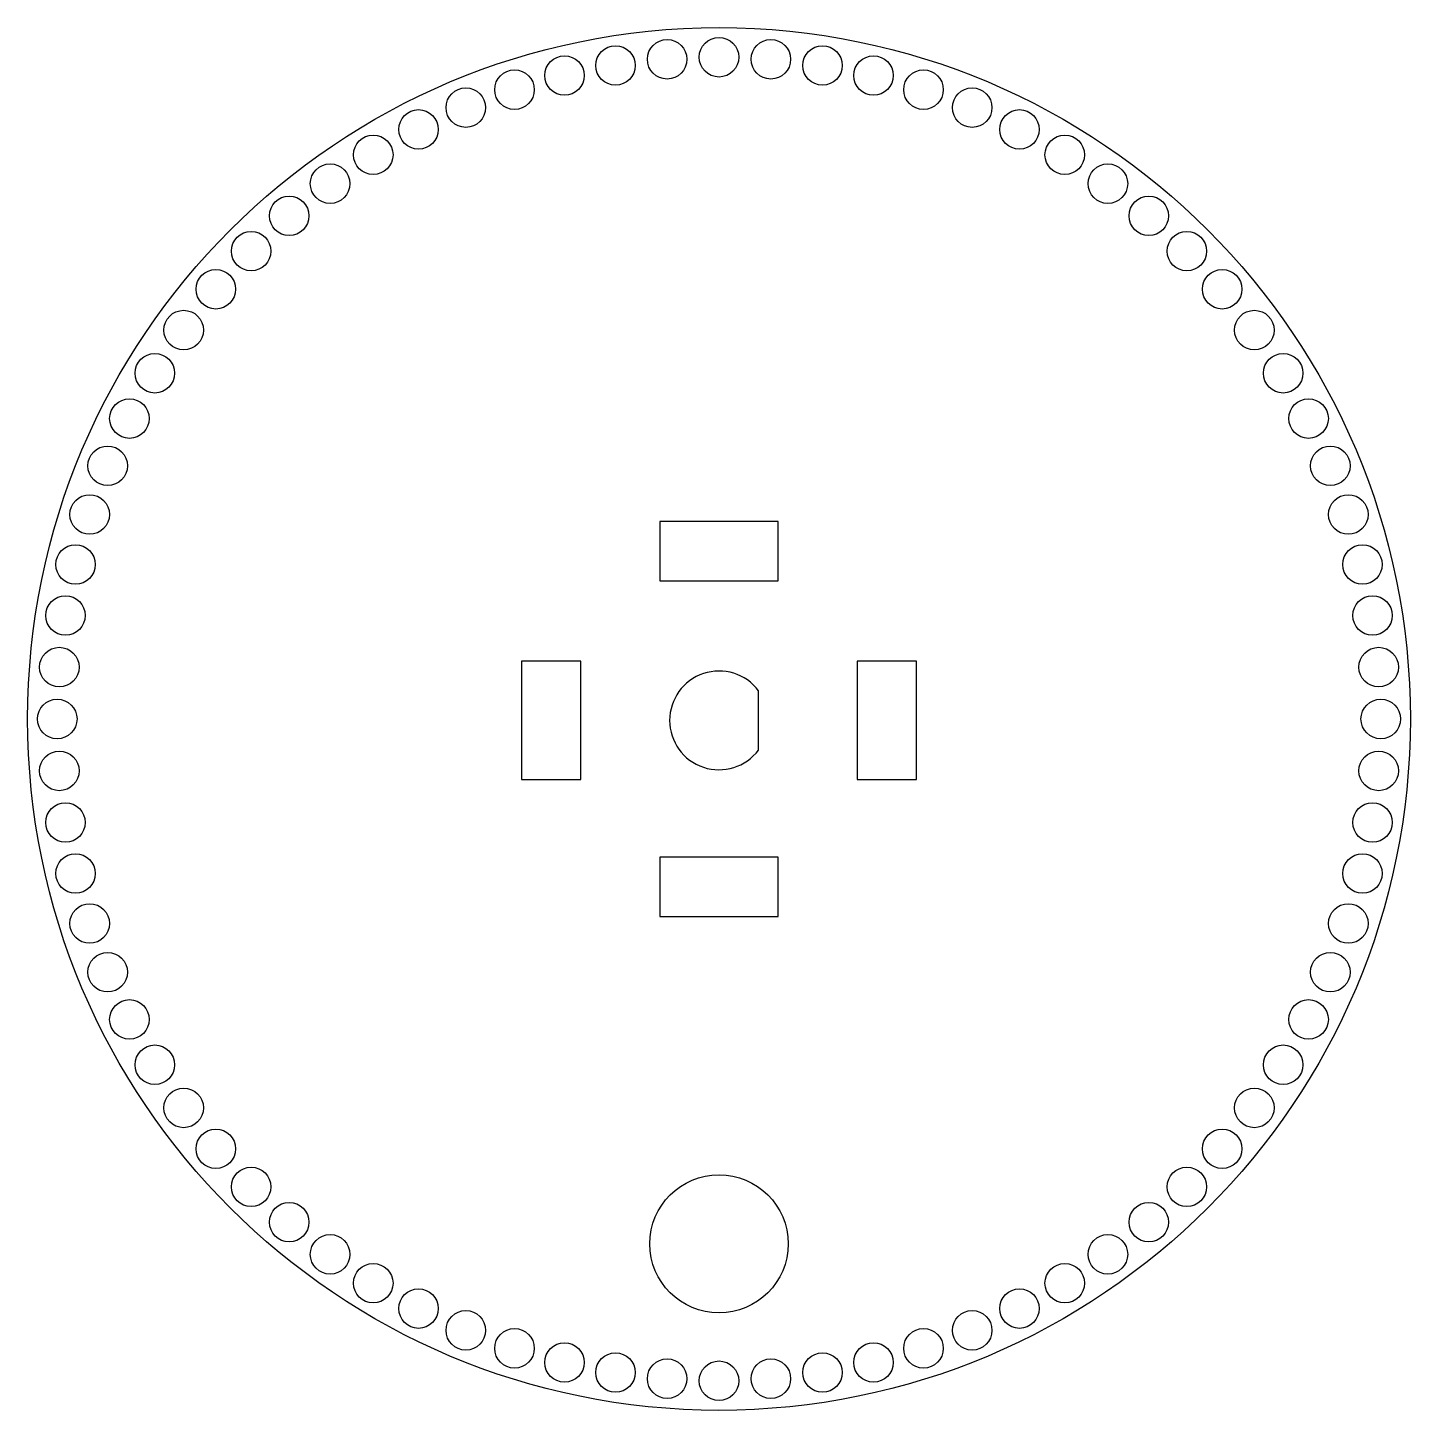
# Model space of a CAD drawing. Header units: millimetres. Extents: x -35 to 35, y -25.9 to 44.1.
import ezdxf

# ---------------------------------------------------------------- set-up
doc = ezdxf.new("R2010")
doc.units = ezdxf.units.MM
doc.layers.get('0').update_dxf_attribs({"linetype": 'CONTINUOUS'})

msp = doc.modelspace()

# ---------------------------------------------------------------- linework, layer by layer
for points in [[(-3, 16.071), (3, 16.071), (3, 19.071), (-3, 19.071)], [(-10, 12), (-10, 6), (-7, 6), (-7, 12)], [(10, 6), (10, 12), (7, 12), (7, 6)], [(-3, 2.071), (-3, -0.929), (3, -0.929), (3, 2.071)]]:
    msp.add_lwpolyline(points, close=True)
msp.add_lwpolyline([(2, 7.5), (2, 10.5, 2.999312)], format="xyb", close=True)
for centre, radius in [((0, 9.071), 35), ((-2.628, 42.468), 1), ((0, 42.571), 1), ((2.628, 42.468), 1), ((-5.241, 42.158), 1), ((5.241, 42.158), 1), ((-7.82, 41.645), 1), ((7.82, 41.645), 1), ((-10.352, 40.931), 1), ((10.352, 40.931), 1), ((-12.82, 40.021), 1), ((12.82, 40.021), 1), ((-15.209, 38.919), 1), ((15.209, 38.919), 1), ((-17.504, 37.634), 1), ((17.504, 37.634), 1), ((-19.691, 36.173), 1), ((19.691, 36.173), 1), ((-21.757, 34.544), 1), ((21.757, 34.544), 1), ((-23.688, 32.759), 1), ((23.688, 32.759), 1), ((-25.474, 30.827), 1), ((25.474, 30.827), 1), ((-27.102, 28.762), 1), ((27.102, 28.762), 1), ((-28.563, 26.574), 1), ((28.563, 26.574), 1), ((-29.849, 24.279), 1), ((29.849, 24.279), 1), ((-30.95, 21.891), 1), ((30.95, 21.891), 1), ((-31.86, 19.423), 1), ((31.86, 19.423), 1), ((-32.574, 16.891), 1), ((32.574, 16.891), 1), ((-33.088, 14.311), 1), ((33.088, 14.311), 1), ((-33.397, 11.699), 1), ((33.397, 11.699), 1), ((-33.5, 9.071), 1), ((33.5, 9.071), 1), ((-33.397, 6.442), 1), ((33.397, 6.442), 1), ((-33.088, 3.83), 1), ((33.088, 3.83), 1), ((-32.574, 1.25), 1), ((32.574, 1.25), 1), ((-31.86, -1.281), 1), ((31.86, -1.281), 1), ((-30.95, -3.749), 1), ((30.95, -3.749), 1), ((-29.849, -6.138), 1), ((29.849, -6.138), 1), ((-28.563, -8.433), 1), ((28.563, -8.433), 1), ((-27.102, -10.62), 1), ((27.102, -10.62), 1), ((-25.474, -12.686), 1), ((25.474, -12.686), 1), ((-23.688, -14.617), 1), ((23.688, -14.617), 1), ((0, -17.5), 3.5), ((-21.757, -16.403), 1), ((21.757, -16.403), 1), ((-19.691, -18.031), 1), ((19.691, -18.031), 1), ((-17.504, -19.493), 1), ((17.504, -19.493), 1), ((-15.209, -20.778), 1), ((15.209, -20.778), 1), ((-12.82, -21.879), 1), ((12.82, -21.879), 1), ((-10.352, -22.79), 1), ((10.352, -22.79), 1), ((-7.82, -23.504), 1), ((-5.241, -24.017), 1), ((5.241, -24.017), 1), ((7.82, -23.504), 1), ((-2.628, -24.326), 1), ((0, -24.429), 1), ((2.628, -24.326), 1)]:
    msp.add_circle(centre, radius)

doc.saveas('drawing.dxf')
